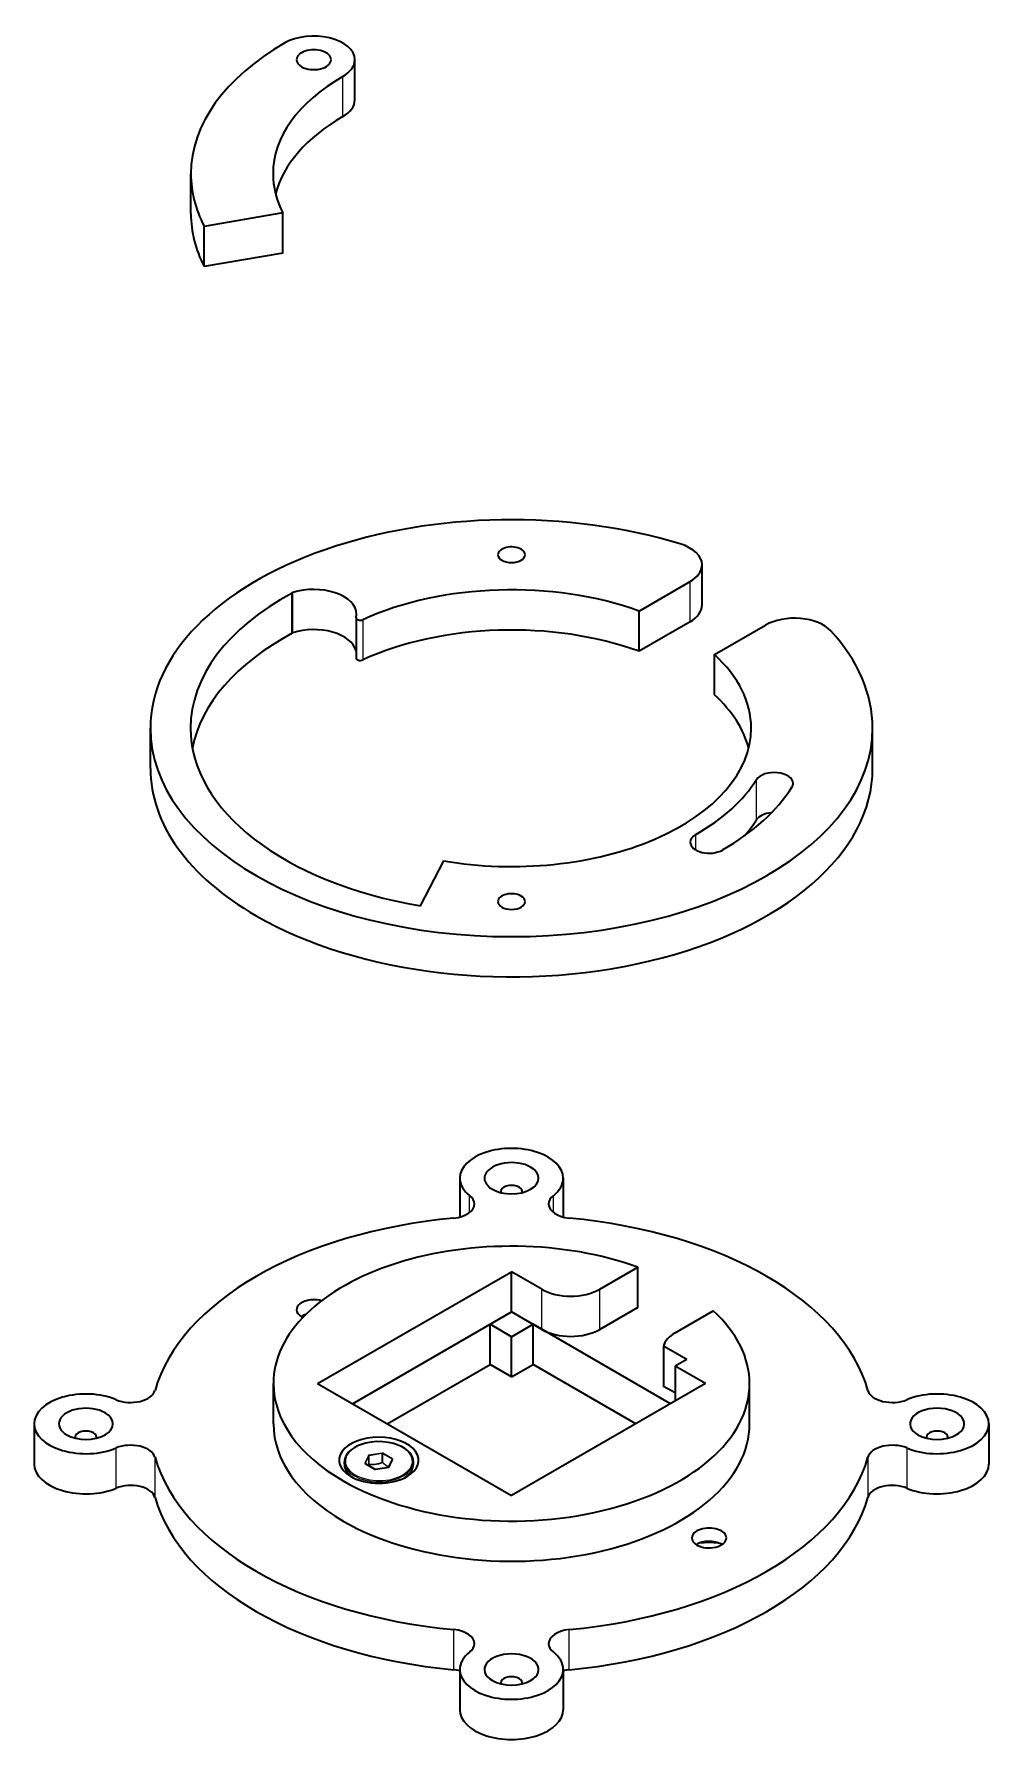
# Model space of a CAD drawing. Extents: x 294 to 980, y 102 to 739.
# Drawn here: x 706.4 to 822.7, y 530.5 to 738.5 of the extents above; entities that cross this region are included whole.
import ezdxf

# ---------------------------------------------------------------- set-up
doc = ezdxf.new("R2010")
doc.units = 0

msp = doc.modelspace()

# ---------------------------------------------------------------- linework, layer by layer
at = {"color": 7, "lineweight": 35, "ltscale": 0.122473}
for p, q in [((745.44, 730.52), (745.44, 735.42)), ((779.93, 583.35), (779.93, 588.25))]:
    msp.add_line(p, q, dxfattribs=at)
at = {"color": 7, "lineweight": 13, "ltscale": 0.122475}
for p, q in [((743.98, 728.48), (743.98, 733.38)), ((737.88, 665.56), (737.88, 670.46)), ((786.28, 666.91), (786.28, 671.81)), ((746.4, 667.17), (746.4, 662.27)), ((794.38, 642.77), (794.38, 647.67)), ((768.21, 580.66), (768.21, 585.56)), ((775.28, 580.66), (775.28, 585.56)), ((716.37, 561.31), (716.37, 566.21)), ((812.69, 566.21), (812.69, 561.31)), ((721.1, 560.18), (721.1, 565.08)), ((807.96, 565.08), (807.96, 560.18)), ((757.49, 539.18), (757.49, 544.07)), ((771.57, 539.18), (771.57, 544.07))]:
    msp.add_line(p, q, dxfattribs=at)
at = {"color": 7, "lineweight": 35, "ltscale": 0.122475}
for p, q in [((725.47, 716.62), (725.47, 721.52)), ((736.66, 711.85), (736.66, 716.75)), ((727.07, 710.21), (727.07, 715.11)), ((787.75, 668.95), (787.75, 673.85)), ((780.07, 663.32), (780.07, 668.22)), ((745.59, 667.39), (745.59, 662.49)), ((789.26, 658.02), (789.26, 662.91)), ((720.53, 649.04), (720.53, 653.94)), ((808.53, 649.04), (808.53, 653.94)), ((764.53, 582.79), (764.53, 587.68)), ((761.91, 576.38), (761.91, 581.28)), ((767.15, 576.38), (767.15, 581.28)), ((764.53, 574.87), (764.53, 579.76)), ((783.05, 578.62), (783.05, 573.72)), ((735.52, 569.15), (735.52, 574.05)), ((793.54, 569.15), (793.54, 574.05)), ((706.37, 569.15), (706.37, 564.25)), ((822.69, 569.15), (822.69, 564.25)), ((758.23, 539.21), (758.23, 534.31)), ((770.83, 539.21), (770.83, 534.31))]:
    msp.add_line(p, q, dxfattribs=at)
at = {"color": 7, "lineweight": 35, "ltscale": 0.243185}
for p, q in [((736.66, 716.75), (727.07, 715.11)), ((736.66, 711.85), (727.07, 710.21))]:
    msp.add_line(p, q, dxfattribs=at)
at = {"color": 7, "lineweight": 13, "ltscale": 0.122473}
msp.add_line((737.78, 665.52), (737.78, 670.42), dxfattribs=at)
at = {"color": 7, "lineweight": 35, "ltscale": 0.179332}
for p, q in [((780.07, 668.22), (786.28, 671.81)), ((786.28, 666.91), (780.07, 663.32))]:
    msp.add_line(p, q, dxfattribs=at)
at = {"color": 7, "lineweight": 35, "ltscale": 0.179331}
msp.add_line((789.26, 662.91), (795.48, 666.5), dxfattribs=at)
at = {"color": 7, "lineweight": 13, "ltscale": 0.046948}
msp.add_line((786.99, 639.1), (786.99, 640.97), dxfattribs=at)
at = {"color": 7, "lineweight": 35, "ltscale": 0.15399}
msp.add_line((756.23, 637.77), (753.42, 632.29), dxfattribs=at)
at = {"color": 7, "lineweight": 35, "ltscale": 0.11844}
for p, q in [((758.23, 599.09), (758.23, 594.35)), ((770.83, 599.09), (770.83, 594.35))]:
    msp.add_line(p, q, dxfattribs=at)
at = {"color": 7, "lineweight": 13, "ltscale": 0.050905}
for p, q in [((759.43, 594.92), (759.43, 596.95)), ((769.63, 594.92), (769.63, 596.95))]:
    msp.add_line(p, q, dxfattribs=at)
at = {"color": 7, "lineweight": 35}
for p, q in [((740.91, 574.05), (764.53, 587.68)), ((745.15, 571.6), (764.53, 582.79)), ((740.91, 574.05), (764.53, 560.41)), ((788.15, 574.05), (764.53, 560.41))]:
    msp.add_line(p, q, dxfattribs=at)
at = {"color": 7, "lineweight": 35, "ltscale": 0.106144}
for p, q in [((768.21, 585.56), (764.53, 587.68)), ((768.21, 580.66), (764.53, 582.79))]:
    msp.add_line(p, q, dxfattribs=at)
at = {"color": 7, "lineweight": 35, "ltscale": 0.134218}
msp.add_line((775.28, 585.56), (779.93, 588.25), dxfattribs=at)
at = {"color": 7, "lineweight": 35, "ltscale": 0.134219}
for p, q in [((779.93, 583.35), (775.28, 580.66)), ((784.47, 580.25), (789.12, 582.94))]:
    msp.add_line(p, q, dxfattribs=at)
at = {"color": 7, "lineweight": 35, "ltscale": 0.483775}
for p, q in [((745.15, 571.6), (761.91, 581.28)), ((783.9, 571.6), (767.15, 581.28))]:
    msp.add_line(p, q, dxfattribs=at)
at = {"color": 7, "lineweight": 35, "ltscale": 0.075525}
for p, q in [((764.53, 579.76), (761.91, 581.28)), ((764.53, 579.76), (767.15, 581.28)), ((764.53, 574.87), (761.91, 576.38)), ((764.53, 574.87), (767.15, 576.38))]:
    msp.add_line(p, q, dxfattribs=at)
at = {"color": 7, "lineweight": 35, "ltscale": 0.08165}
msp.add_line((785.88, 576.99), (783.05, 578.62), dxfattribs=at)
at = {"color": 7, "lineweight": 35, "ltscale": 0.3613}
for p, q in [((749.4, 569.15), (761.91, 576.38)), ((779.66, 569.15), (767.15, 576.38))]:
    msp.add_line(p, q, dxfattribs=at)
at = {"color": 7, "lineweight": 35, "ltscale": 0.040824}
msp.add_line((785.88, 576.99), (784.47, 576.17), dxfattribs=at)
at = {"color": 7, "lineweight": 35, "ltscale": 0.106145}
for p, q in [((784.47, 576.17), (784.47, 571.93)), ((788.15, 574.05), (784.47, 576.17))]:
    msp.add_line(p, q, dxfattribs=at)
at = {"color": 7, "lineweight": 35, "ltscale": 0.040825}
msp.add_line((784.47, 572.91), (783.05, 573.72), dxfattribs=at)
at = {"color": 7, "lineweight": 35, "ltscale": 0.00732}
for p, q in [((744.17, 564.22), (744.17, 564.51)), ((752.57, 564.22), (752.57, 564.51))]:
    msp.add_line(p, q, dxfattribs=at)
at = {"color": 7, "lineweight": 13, "ltscale": 0.025734}
for p, q in [((747.09, 565.29), (746.65, 564.36)), ((747.13, 565.25), (746.7, 564.31)), ((749.65, 563.9), (750.08, 564.83))]:
    msp.add_line(p, q, dxfattribs=at)
at = {"color": 7, "lineweight": 13, "ltscale": 0.034176}
for p, q in [((746.68, 564.3), (747.86, 563.62)), ((750.02, 564.83), (748.84, 565.51))]:
    msp.add_line(p, q, dxfattribs=at)
at = {"color": 7, "lineweight": 35, "ltscale": 0.034176}
msp.add_line((746.7, 564.31), (747.89, 563.62), dxfattribs=at)
at = {"color": 7, "lineweight": 35, "ltscale": 0.000191654}
msp.add_line((746.7, 564.31), (746.7, 564.31), dxfattribs=at)
at = {"color": 7, "lineweight": 13, "ltscale": 0.002935}
msp.add_line((747.13, 564.19), (747.1, 564.08), dxfattribs=at)
at = {"color": 7, "lineweight": 13, "ltscale": 0.026364}
msp.add_line((747.13, 564.19), (747.13, 565.25), dxfattribs=at)
at = {"color": 7, "lineweight": 13, "ltscale": 0.002601}
msp.add_line((747.17, 564.16), (747.13, 564.06), dxfattribs=at)
at = {"color": 7, "lineweight": 13, "ltscale": 0.040914}
for p, q in [((748.77, 565.59), (747.16, 565.33)), ((748.79, 565.52), (747.17, 565.27))]:
    msp.add_line(p, q, dxfattribs=at)
at = {"color": 7, "lineweight": 13, "ltscale": 0.026366}
for p, q in [((747.17, 564.21), (747.17, 565.27)), ((748.79, 564.46), (748.79, 565.52)), ((748.84, 564.45), (748.84, 565.51))]:
    msp.add_line(p, q, dxfattribs=at)
at = {"color": 7, "lineweight": 35, "ltscale": 0.040912}
msp.add_line((747.95, 563.61), (749.57, 563.86), dxfattribs=at)
at = {"color": 7, "lineweight": 13, "ltscale": 0.040912}
msp.add_line((747.96, 563.61), (749.58, 563.86), dxfattribs=at)
at = {"color": 7, "lineweight": 13, "ltscale": 0.001324}
msp.add_line((748.79, 564.46), (748.81, 564.41), dxfattribs=at)
at = {"color": 7, "lineweight": 13, "ltscale": 0.001085}
msp.add_line((748.84, 564.38), (748.81, 564.41), dxfattribs=at)
at = {"color": 7, "lineweight": 13, "ltscale": 0.001073}
msp.add_line((748.87, 564.43), (748.84, 564.45), dxfattribs=at)
at = {"color": 7, "lineweight": 13, "ltscale": 0.034178}
msp.add_line((750.05, 564.89), (748.87, 565.57), dxfattribs=at)
at = {"color": 7, "lineweight": 35, "ltscale": 0.025734}
msp.add_line((749.6, 563.88), (750.04, 564.81), dxfattribs=at)
at = {"color": 7, "lineweight": 13, "ltscale": 0.001215}
msp.add_line((750.02, 564.78), (750.02, 564.83), dxfattribs=at)
at = {"color": 7, "lineweight": 35}
for points in [[(752.57, 564.51), (752.53, 564.83), (752.45, 565.08), (752.33, 565.33), (752.14, 565.61), (751.89, 565.86), (751.55, 566.13), (751.14, 566.37), (750.69, 566.57), (750.2, 566.74), (749.54, 566.88), (748.84, 566.97), (748.13, 566.98), (747.43, 566.92), (746.76, 566.79), (746.25, 566.65), (745.78, 566.46), (745.35, 566.24), (744.98, 565.98), (744.67, 565.69), (744.44, 565.39), (744.34, 565.23)], [(744.17, 564.22), (744.2, 563.9), (744.3, 563.6), (744.46, 563.31), (744.69, 563.02), (744.99, 562.75), (745.19, 562.6)], [(752.39, 563.51), (752.21, 563.22), (751.94, 562.92), (751.59, 562.64), (751.54, 562.6)]]:
    msp.add_lwpolyline(points, dxfattribs=at)
at = {"color": 7, "lineweight": 13}
for points in [[(748.79, 564.46), (748.4, 564.33), (747.98, 564.23), (747.56, 564.2), (747.17, 564.21)], [(748.81, 564.41), (748.31, 564.25), (747.82, 564.16), (747.5, 564.14), (747.17, 564.16)], [(748.84, 564.38), (749.22, 564.08), (749.59, 563.87)], [(748.87, 564.43), (749.03, 564.29), (749.36, 564.05), (749.62, 563.91)]]:
    msp.add_lwpolyline(points, dxfattribs=at)
at = {"color": 7, "lineweight": 35}
for centre, radius, start, end in [((745.73, 564.5), 1.56, 152.4009, 179.5643), ((749.56, 563.93), 0.0644, 275.0056, 307.6149), ((751.01, 564.23), 1.56, 332.3907, 359.5807), ((747.93, 563.72), 0.106, 244.7011, 280.1215)]:
    msp.add_arc(centre, radius, start, end, dxfattribs=at)
at = {"color": 7, "lineweight": 13}
msp.add_arc((747.18, 564.2), 0.0484, 196.6983, 251.7895, dxfattribs=at)
at = {"color": 7, "lineweight": 35}
for centre, major_axis, start_param, end_param in [((740.44, 735.42), (5, 0), 0, 2.356194), ((764.53, 721.52), (39.06, 0), 2.356194, 3.141641), ((740.44, 735.42), (2.1, 0), 6.283185, 9.424778), ((740.44, 735.42), (2.1, 0), 3.141593, 3.926991), ((740.44, 735.42), (2.1, 0), 3.926991, 6.283185), ((740.44, 735.42), (5, 0), 5.497787, 6.283185), ((764.53, 721.52), (29.06, 0), 2.356194, 3.141641), ((740.44, 730.52), (5, 0), 5.497787, 6.283185), ((764.53, 716.62), (29.06, 0), 2.356194, 2.995088), ((764.53, 721.52), (39.06, 0), 3.141641, 3.429572), ((764.53, 721.52), (29.06, 0), 3.141641, 3.429572), ((764.53, 716.62), (39.06, 0), 3.141641, 3.429572), ((764.53, 653.94), (44, 0), 1.08472, 3.141632), ((764.53, 675.08), (1.65, 0), 0.785398, 3.141593), ((782.75, 673.85), (5, 0), 6.283185, 7.367905), ((764.53, 675.08), (1.65, 0), 3.141593, 6.283185), ((764.53, 675.08), (1.65, 0), 0, 0.785398), ((764.53, 653.94), (29.21, 0), 1.009781, 2.240349), ((782.75, 673.85), (5, 0), 5.497787, 6.283185), ((764.53, 653.94), (39.11, 0), 2.323714, 3.141551), ((738.13, 670.21), (0.5, 0), 2.086123, 2.323714), ((740.44, 667.85), (5.2, 0), 0.000002, 2.086123), ((740.44, 667.85), (5.2, 0), 6.144453, 6.283187), ((782.75, 668.95), (5, 0), 5.497787, 6.283185), ((740.44, 662.95), (5.2, 0), 0.144703, 2.086123), ((746.09, 667.39), (0.5, 0), 3.00286, 3.141666), ((746.09, 667.39), (0.5, 0), 3.141666, 5.381941), ((764.53, 649.04), (29.21, 0), 1.009781, 2.240349), ((799.01, 664.46), (5, 0), 0.486077, 2.356194), ((764.53, 653.94), (44, 0), 6.283184, 6.769262), ((764.53, 649.04), (39.11, 0), 2.323714, 3.032907), ((738.13, 665.31), (0.5, 0), 2.086123, 2.323714), ((746.09, 662.49), (0.5, 0), 3.141666, 5.381941), ((764.53, 653.94), (29.21, 0), 0.00005, 0.561015), ((764.53, 649.04), (29.21, 0), 0.145747, 0.561015), ((764.53, 653.94), (44, 0), 3.141632, 6.283184), ((764.53, 653.94), (39.11, 0), 3.141551, 4.42441), ((764.53, 653.94), (29.21, 0), 4.42441, 6.283235), ((764.53, 649.04), (44, 0), 3.141632, 3.926991), ((764.53, 649.04), (44, 0), 3.926991, 6.283184), ((764.53, 653.94), (31.76, 0), 5.497787, 5.934119), ((796.54, 647.21), (2.3, 0), 6.283064, 9.075712), ((796.54, 647.21), (2.3, 0), 5.934119, 6.283064), ((764.53, 653.94), (36.36, 0), 5.497787, 5.934119), ((796.54, 642.32), (-2.3, 0), 4.8581, 5.934119), ((788.61, 640.03), (2.3, 0), 2.356194, 3.141593), ((764.53, 649.04), (-31.76, 0), 2.677291, 2.792527), ((788.61, 640.03), (2.3, 0), 3.141593, 5.497787), ((764.53, 632.81), (1.65, 0), 0.785398, 3.141593), ((764.53, 632.81), (1.65, 0), 3.141593, 6.283185), ((764.53, 632.81), (1.65, 0), 0, 0.785398), ((764.53, 599.09), (6.3, 0), 6.283185, 9.424778), ((764.53, 599.09), (3.3, 0), 0.785398, 3.926991), ((764.53, 599.09), (3.3, 0), 5.497787, 7.068583), ((764.53, 599.09), (6.3, 0), 3.141593, 3.769947), ((764.53, 599.09), (3.3, 0), 3.926991, 5.497787), ((764.53, 597.46), (1.3, 0), 0, 3.141593), ((764.53, 597.46), (1.3, 0), 3.141593, 3.304915), ((764.53, 597.46), (1.3, 0), 6.119864, 6.283185), ((764.53, 599.09), (6.3, 0), 5.654831, 6.283185), ((757.01, 595.94), (3, 0), 4.873159, 6.283139), ((757.01, 595.94), (3, 0), 6.283139, 6.911539), ((772.05, 595.94), (3, 0), 2.513239, 3.141639), ((772.05, 595.94), (3, 0), 3.141639, 4.551619), ((764.53, 569.15), (44, 0), 1.731566, 2.980823), ((764.53, 569.15), (44, 0), 0.16077, 1.410027), ((764.53, 574.05), (29.01, 0), 1.011355, 3.1416), ((771.74, 587.6), (5, 0), 3.926991, 5.497787), ((740.44, 583.06), (2.1, 0), 1.11088, 3.141593), ((740.44, 583.06), (2.1, 0), 3.141593, 3.926991), ((740.44, 581.42), (-2.1, 0), 5.188806, 5.544341), ((764.53, 574.05), (29.01, 0), 6.283174, 6.842627), ((740.44, 583.06), (2.1, 0), 3.926991, 4.022778), ((740.44, 578.16), (-7.5, 0), 4.848374, 4.867049), ((771.74, 582.7), (5, 0), 3.926991, 5.497787), ((788, 578.21), (5, 0), 2.356194, 2.999696), ((712.67, 569.15), (6.3, 0), 0.942442, 3.141593), ((718.13, 573.49), (3, 0), 4.084035, 6.122416), ((764.53, 574.05), (29.01, 0), 3.1416, 3.926991), ((764.53, 574.05), (29.01, 0), 3.926991, 6.283174), ((810.92, 573.49), (3, 0), 3.302362, 5.340743), ((816.39, 569.15), (6.3, 0), 6.283185, 8.482336), ((712.67, 569.15), (3.3, 0), 0.785398, 3.926991), ((712.67, 569.15), (3.3, 0), 5.497787, 7.068583), ((816.39, 569.15), (3.3, 0), 5.497787, 10.210176), ((712.67, 569.15), (6.3, 0), 3.141593, 5.340743), ((712.67, 567.52), (1.3, 0), 0, 3.141593), ((764.53, 569.15), (29.01, 0), 3.1416, 3.926991), ((764.53, 569.15), (29.01, 0), 3.926991, 6.283174), ((816.39, 569.15), (6.3, 0), 4.084035, 6.283185), ((816.39, 567.52), (1.3, 0), 0, 3.141593), ((712.67, 569.15), (3.3, 0), 3.926991, 5.497787), ((712.67, 567.52), (1.3, 0), 3.141593, 3.304915), ((712.67, 567.52), (1.3, 0), 6.119864, 6.283185), ((718.13, 564.81), (3, 0), 0.16077, 2.19915), ((748.37, 564.72), (4.85, 0), 5.497787, 10.210176), ((810.92, 564.81), (3, 0), 0.942442, 2.980823), ((816.39, 569.15), (3.3, 0), 3.926991, 5.497787), ((816.39, 567.52), (1.3, 0), 3.141593, 3.304915), ((816.39, 567.52), (1.3, 0), 6.119864, 6.283185), ((712.67, 564.25), (-6.3, 0), 6.283185, 8.482336), ((764.53, 569.15), (44, 0), 3.302362, 4.551619), ((764.53, 569.15), (44, 0), 4.873159, 6.122416), ((816.39, 564.25), (-6.3, 0), 0.942442, 3.141593), ((718.13, 559.91), (3, 0), 0.16077, 2.19915), ((748.37, 564.72), (4.85, 0), 3.926991, 5.497787), ((810.92, 559.91), (3, 0), 0.942442, 2.980823), ((764.53, 564.25), (44, 0), 3.302362, 4.551619), ((764.53, 564.25), (44, 0), 4.873159, 6.122416), ((788.61, 555.24), (2.1, 0), 0, 3.141593), ((788.61, 555.24), (2.1, 0), 3.141593, 3.926991), ((788.61, 553.61), (-2.1, 0), 3.926991, 5.544341), ((788.61, 555.24), (2.1, 0), 3.926991, 6.283185), ((788.61, 550.35), (-7.5, 0), 4.557729, 4.867049), ((788.61, 553.61), (-2.1, 0), 3.880437, 3.926991), ((757.01, 542.36), (3, 0), 0.000047, 1.410027), ((772.05, 542.36), (3, 0), 1.731566, 3.141546), ((764.53, 539.21), (6.3, 0), 2.513239, 3.141592), ((757.01, 542.36), (3, 0), 5.654831, 6.283232), ((764.53, 539.21), (3.3, 0), 5.497787, 10.210176), ((772.05, 542.36), (3, 0), 3.141546, 3.769947), ((764.53, 539.21), (6.3, 0), 0, 0.628354), ((757.01, 537.47), (3, 0), 1.15047, 1.410027), ((764.53, 539.21), (6.3, 0), 3.141592, 6.283186), ((772.05, 537.47), (3, 0), 1.731566, 1.991126), ((764.53, 539.21), (3.3, 0), 3.926991, 5.497787), ((764.53, 537.58), (1.3, 0), 0, 3.141593), ((764.53, 537.58), (1.3, 0), 3.141593, 3.304915), ((764.53, 537.58), (1.3, 0), 6.119864, 6.283185), ((764.53, 534.31), (-6.3, 0), 6.283185, 9.424778)]:
    msp.add_ellipse(centre, major_axis=major_axis, ratio=0.57735, start_param=start_param, end_param=end_param, dxfattribs=at)
at = {"color": 7, "lineweight": 13}
for centre, major_axis, ratio, start_param, end_param in [((748.37, 564.6), (4.1, 0), 0.57735, 5.997787, 12.280972), ((748.37, 564.51), (4.2, 0), 0.57735, 3.141622, 6.283214), ((748.37, 564.22), (-4.2, 0), 0.57735, 0.000029, 0.78949), ((746.75, 564.35), (0.1, 0), 0.57735, 2.879793, 3.926991), ((746.65, 564.32), (-0.0453, 0.0211), 0.788675, 3.492472, 5.063268), ((746.68, 564.26), (-0.025, -0.0433), 0.57735, 3.141593, 3.926991), ((747.18, 565.28), (0.1, 0), 0.57735, 1.832596, 2.879793), ((747.09, 565.25), (-0.0453, 0.0211), 0.788675, 3.492472, 5.063268), ((747.18, 565.24), (0.05, 0), 0.57735, 1.832596, 2.879793), ((747.18, 564.18), (0.05, 0), 0.57735, 1.832596, 2.879793), ((747.16, 565.29), (-0.0076, 0.0494), 0.211325, 4.080475, 5.651271), ((747.18, 564.18), (0.0045, 0.0498), 0.363163, 1.009314, 2.132278), ((748.8, 565.53), (0.1, 0), 0.57735, 0.785398, 1.832596), ((748.77, 565.54), (-0.0076, 0.0494), 0.211325, 4.080475, 5.651271), ((748.8, 565.49), (0.05, 0), 0.57735, 0.785398, 1.832596), ((748.8, 564.43), (0.05, 0), 0.57735, 0.785398, 1.832596), ((748.8, 564.43), (0.0337, 0.037), 0.394572, 4.480817, 5.603781), ((748.87, 565.53), (0.025, 0.0433), 0.57735, 0.785398, 2.356194), ((749.58, 563.82), (0.0076, -0.0494), 0.211325, 2.509678, 3.141593), ((749.55, 563.91), (0.1, 0), 0.57735, 4.974188, 6.021386), ((749.65, 563.86), (0.0453, -0.0211), 0.788675, 1.921676, 3.141714), ((750.05, 564.85), (0.025, 0.0433), 0.57735, 0.785398, 2.356194), ((749.98, 564.8), (0.05, 0), 0.57735, 6.283185, 7.068583), ((750.08, 564.79), (0.0453, -0.0211), 0.788675, 1.921676, 3.141714), ((749.98, 564.85), (0.1, 0), 0.57735, 6.021386, 7.068583), ((748.37, 564.22), (-4.2, 0), 0.57735, 2.352449, 3.141622), ((747.86, 563.58), (-0.025, -0.0433), 0.57735, 3.141593, 3.926991), ((747.93, 563.66), (0.1, 0), 0.57735, 3.926991, 4.974188), ((747.96, 563.57), (0.0076, -0.0494), 0.211325, 2.509678, 3.141593)]:
    msp.add_ellipse(centre, major_axis=major_axis, ratio=ratio, start_param=start_param, end_param=end_param, dxfattribs=at)

doc.saveas('drawing.dxf')
